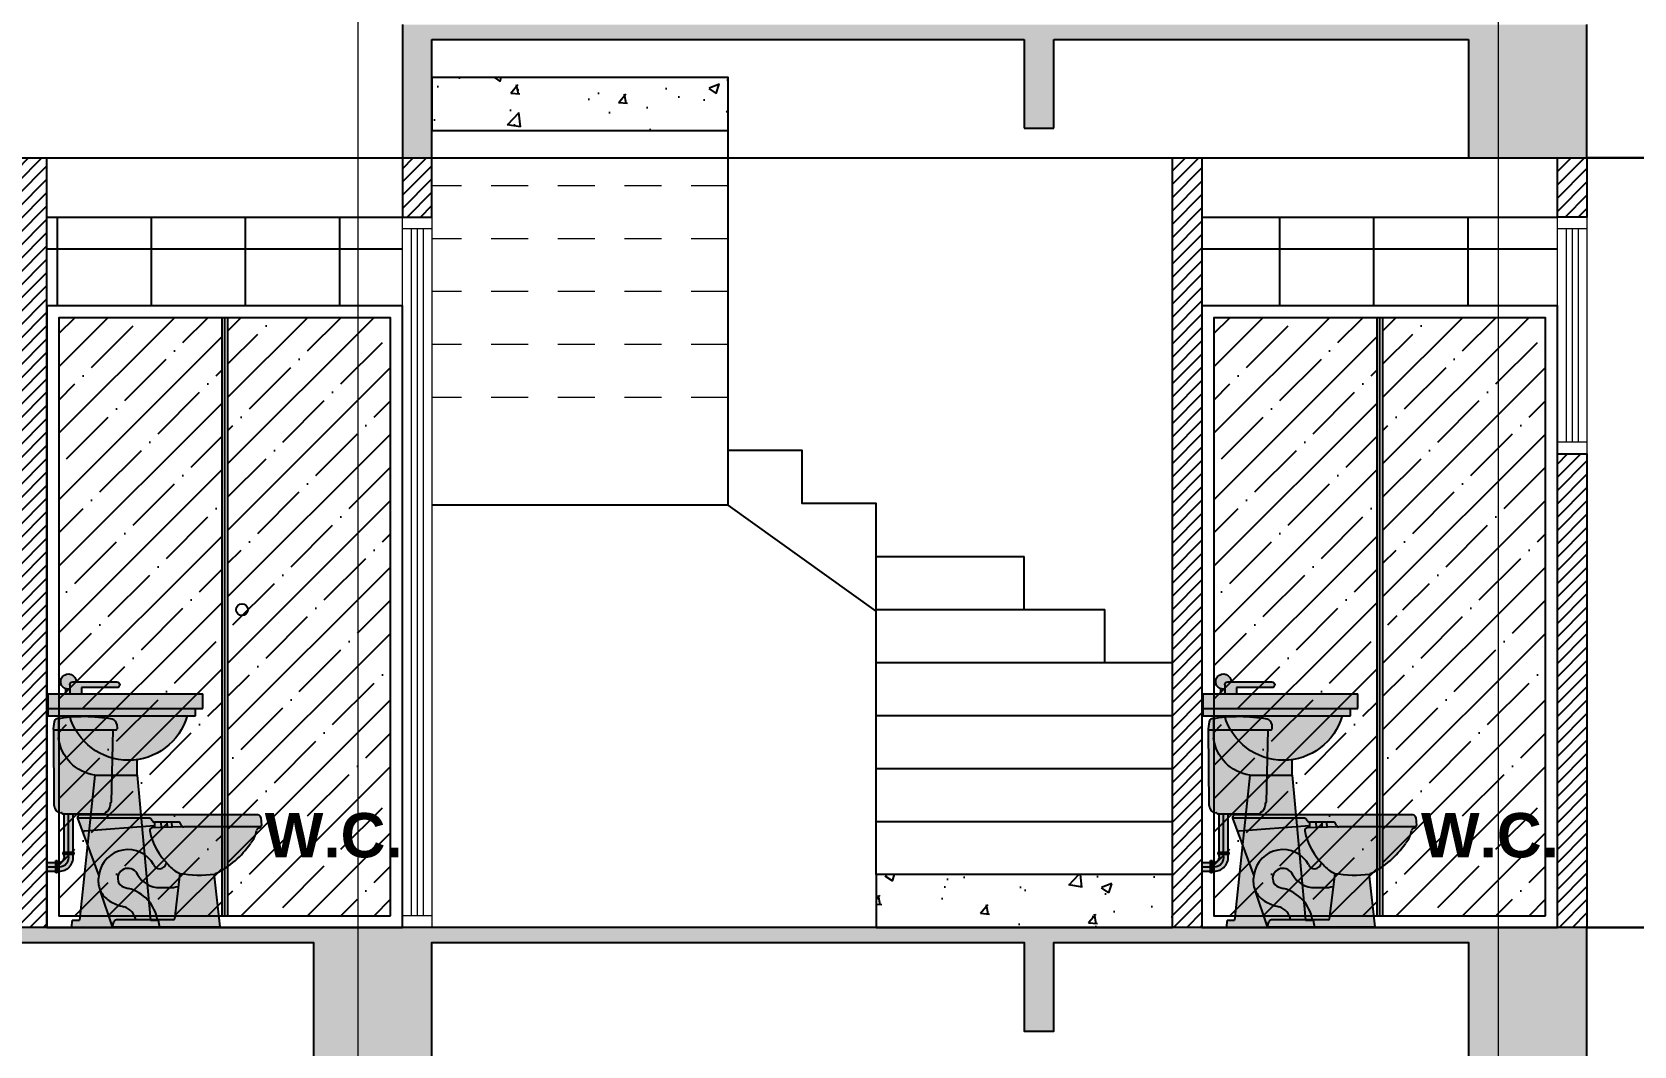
# Model space of a CAD drawing. Header units: metres. Extents: x 2750 to 2938, y 1259 to 1403.
# Drawn here: x 2899.99 to 2905.4, y 1387.37 to 1390.8 of the extents above; entities that cross this region are included whole.
import ezdxf

# ---------------------------------------------------------------- set-up
doc = ezdxf.new("R2010")
doc.units = ezdxf.units.M
doc.linetypes.add('ACAD_ISO10W100', pattern=[18, 12, -3, 0, -3])
doc.linetypes.add('AUDIT_I_050607102013-1', pattern=[0.1875, 0.125, -0.0625])
for name, color, linetype in [('2', 2, 'Continuous'), ('4', 6, 'Continuous'), ('HA', 8, 'Continuous'), ('HATCH', 250, 'Continuous'), ('MURO', 5, 'Continuous'), ('MUROP2', 1, 'Continuous')]:
    doc.layers.add(name, color=color, linetype=linetype)
for name, color, linetype, lineweight in [('A-EJES', 57, 'ACAD_ISO10W100', 0), ('ARQ - Ventanas', 2, 'Continuous', 0), ('COTAS 75', 2, 'Continuous', 0), ('LF TEXTOS', 4, 'Continuous', 18), ('Proyecciones-SC', 8, 'AUDIT_I_050607102013-1', 0)]:
    doc.layers.add(name, color=color, linetype=linetype, lineweight=lineweight)
doc.styles.get("Standard").update_dxf_attribs({"font": 'Arial.ttf'})
pattern_1 = [(90, (148.30322, 67.99457), (-0.3175, 1e-16), []), (180, (148.30322, 67.99457), (-1e-16, -0.3175), [])]
pattern_2 = [(45, (152.20322, 67.99457), (-0.1122532015, 0.1122532015), []), (45, (152.31548, 67.99457), (-0.1122532015, 0.1122532015), [0.1984375, -0.0396875, 0, -0.0396875])]
pattern_3 = [(45, (148.30322, 67.99457), (-0.1122532015, 0.1122532015), []), (45, (148.41548, 67.99457), (-0.1122532015, 0.1122532015), [0.1984375, -0.0396875, 0, -0.0396875])]
pattern_4 = [(45, (148.303224, 67.994568), (-0.0224506403, 0.0224506403), [])]
pattern_5 = [(50, (148.30322, 61.89457), (0.364369338, -0.03187817), [0.0381, -0.4191]), (355, (148.30322, 61.89457), (-0.070486843, 0.38211369), [0.03048, -0.33528117]), (100.451445, (148.3336, 61.8919), (0.293882494, 0.350235504), [0.032380018, -0.35618049]), (46.1842, (148.30322, 61.99617), (0.54215808, -0.084084656), [0.05715, -0.62865]), (96.635558, (148.3484, 61.98916), (0.47480827, 0.49485225), [0.04857005, -0.53427122]), (351.184151, (148.3032, 61.99617), (0.47480827, 0.49485225), [0.04571993, -0.50291946]), (21, (148.35402, 61.97077), (0.303228783, -0.204530396), [0.0381, -0.4191]), (326, (148.35402, 61.97077), (0.123604057, 0.36837593), [0.03048, -0.33528]), (71.451445, (148.3793, 61.95372), (0.42683284, 0.163845538), [0.032380018, -0.356179875]), (37.5, (148.30322, 61.89457), (0.0061772065, 0.169110078), [0, -0.331216, 0, -0.34036, 0, -0.33655]), (7.5, (148.30322, 61.89457), (0.133639325, 0.20036115), [0, -0.194056, 0, -0.323596, 0, -0.12827]), (327.5, (148.18994, 61.89457), (0.2711811903, -0.011457488), [0, -0.127, 0, -0.39624, 0, -0.52578]), (317.5, (148.13914, 61.89457), (0.296258363, 0.050852982), [0, -0.1651, 0, -0.263144, 0, -0.37338])]

# ---------------------------------------------------------------- blocks, each defined once
blk = doc.blocks.new('*U87')
at = {"layer": 'ARQ - Ventanas', "color": 8, "transparency": 33554687}
for p, q in [((103.4383, -68.1363), (104.1583, -68.1363)), ((103.4383, -68.1863), (104.1583, -68.1863)), ((104.1583, -68.2363), (103.4383, -68.2363))]:
    blk.add_line(p, q, dxfattribs=at)
at = {"layer": 'ARQ - Ventanas', "transparency": 33554687}
for p, q in [((104.1583, -68.1363), (104.1583, -68.2363)), ((104.1583, -68.1363), (104.1983, -68.1363)), ((103.4383, -68.1663), (104.1583, -68.1663)), ((103.4383, -68.1663), (104.1583, -68.1663)), ((103.4383, -68.2063), (104.1583, -68.2063)), ((104.1583, -68.2363), (104.1983, -68.2363))]:
    blk.add_line(p, q, dxfattribs=at)
blk.add_lwpolyline([(103.3983, -68.1363), (103.4383, -68.1363), (103.4383, -68.2363), (103.3983, -68.2363)], dxfattribs=at)
blk = doc.blocks.new('SANI')
at = {"true_color": 0xffffff, "transparency": 33554687}
h = blk.add_hatch(color=7, dxfattribs=at)
h.dxf.hatch_style = 1
h.paths.add_polyline_path([(-294.7769, -405.9903), (-294.9753, -405.9903, -0.139177), (-294.9766, -405.9899), (-294.9748, -406.2471, 0.412108), (-294.9506, -406.2711), (-294.9484, -406.2711, 0.414214), (-294.9456, -406.2739), (-294.8043, -406.2739, 0.414214), (-294.8015, -406.2711), (-294.8015, -406.2713, -0.288345), (-294.7999, -406.2687, 0.282447), (-294.7862, -406.2475), (-294.786, -406.2401, -0.317837), (-294.7841, -406.2375, 0.317837), (-294.7822, -406.2349)])
h.paths.add_polyline_path([(-294.7638, -405.9717, 0.342108), (-294.779, -405.9548, 0.087908), (-294.9656, -405.9537, 0.330616), (-294.9749, -405.9635), (-294.9779, -405.9874, 0.450942), (-294.9753, -405.9903), (-294.7769, -405.9903), (-294.7653, -405.9903, 0.435282), (-294.7627, -405.9875)])
h = blk.add_hatch(color=7, dxfattribs=at)
h.dxf.hatch_style = 1
h.paths.add_polyline_path([(-294.9111, -406.2739), (-294.9261, -406.2739), (-294.9261, -406.405), (-294.9111, -406.405)])
h.paths.add_polyline_path([(-294.9111, -406.4127), (-294.9111, -406.41), (-294.9261, -406.41), (-294.9261, -406.4141, -0.474393), (-294.9583, -406.4534), (-294.9648, -406.4534), (-294.9648, -406.4684), (-294.9583, -406.4684, 0.463842)])
h.paths.add_polyline_path([(-294.9261, -406.4141), (-294.9261, -406.41), (-294.9411, -406.41), (-294.9411, -406.4158, -0.496717), (-294.9583, -406.4384), (-294.9648, -406.4384), (-294.9648, -406.4534), (-294.9583, -406.4534, 0.474393)], flags=17)
h.paths.add_polyline_path([(-294.9698, -406.4384), (-295, -406.4384), (-295, -406.4534), (-294.9698, -406.4534)])
h.paths.add_polyline_path([(-294.9698, -406.4534), (-295, -406.4534), (-295, -406.4684), (-294.9698, -406.4684)])
h.paths.add_polyline_path([(-294.9261, -406.2739), (-294.9411, -406.2739), (-294.9411, -406.405), (-294.9261, -406.405)])
h = blk.add_hatch(color=7, dxfattribs=at)
h.dxf.hatch_style = 1
h.paths.add_polyline_path([(-294.2868, -406.2781), (-294.6637, -406.2781), (-294.8877, -406.2781, 0.508435), (-294.8957, -406.2892), (-294.653, -406.2892, -0.303128), (-294.6452, -406.2944), (-294.6443, -406.2967, 0.303128), (-294.6365, -406.3019), (-294.5558, -406.3019, -0.303128), (-294.548, -406.3071), (-294.5454, -406.3134, 0.303128), (-294.5375, -406.3186), (-294.2768, -406.3186, 0.18576), (-294.2752, -406.3135), (-294.2771, -406.2869, 0.402704)], flags=16)
h.paths.add_polyline_path([(-294.8877, -406.2781), (-294.6637, -406.2781), (-294.2868, -406.2781, -0.402704), (-294.2771, -406.2869), (-294.2752, -406.3135, -0.18576), (-294.2768, -406.3186), (-294.5375, -406.3186, -0.079866), (-294.5402, -406.3182), (-294.644, -406.3219, 0.458511), (-294.6519, -406.3319, 0.154359), (-294.589, -406.4467, 0.108209), (-294.5517, -406.4753, 0.068905), (-294.4327, -406.4783, 0.203052), (-294.4346, -406.4846), (-294.4154, -406.6565), (-294.7727, -406.6565), (-294.7779, -406.6565), (-294.8195, -406.532, -0.153577), (-294.8243, -406.4842), (-294.8957, -406.2892), (-294.8957, -406.2892, -0.508435)])
h = blk.add_hatch(color=7, dxfattribs=at)
h.dxf.hatch_style = 1
h.paths.add_polyline_path([(-294.2771, -406.2869, 0.402704), (-294.2868, -406.2781), (-294.6637, -406.2781), (-294.8877, -406.2781, 0.508435), (-294.8957, -406.2892), (-294.653, -406.2892, -0.303128), (-294.6452, -406.2944), (-294.6443, -406.2967, 0.303128), (-294.6365, -406.3019), (-294.5558, -406.3019, -0.303128), (-294.548, -406.3071), (-294.5454, -406.3134, 0.303128), (-294.5375, -406.3186), (-294.2768, -406.3186, 0.18576), (-294.2752, -406.3135)])
h = blk.add_hatch(color=7, dxfattribs=at)
h.dxf.hatch_style = 1
h.paths.add_polyline_path([(-294.2913, -406.3312, -0.32188), (-294.2814, -406.3213, 0.188413), (-294.2768, -406.3186), (-294.5375, -406.3186, -0.079866), (-294.5402, -406.3182), (-294.644, -406.3219, 0.458511), (-294.6519, -406.3319, 0.154359), (-294.589, -406.4467, 0.108209), (-294.5517, -406.4753, 0.000909), (-294.5502, -406.4756), (-294.5691, -406.6295, -0.290447), (-294.5738, -406.6325), (-294.7643, -406.6325, 0.337397), (-294.7732, -406.6392), (-294.7779, -406.6565), (-294.7727, -406.6565), (-294.4154, -406.6565), (-294.4346, -406.4846, -0.345803), (-294.4291, -406.4757, 0.133127), (-294.3124, -406.3743), (-294.3109, -406.3723, 0.140894)])
h = blk.add_hatch(color=7, dxfattribs=at)
h.dxf.hatch_style = 1
h.paths.add_polyline_path([(-294.9648, -406.4319), (-294.9698, -406.4319), (-294.9698, -406.4384), (-294.9648, -406.4384)])
h.paths.add_polyline_path([(-294.9648, -406.4384), (-294.9698, -406.4384), (-294.9698, -406.4534), (-294.9648, -406.4534)])
h.paths.add_polyline_path([(-294.9648, -406.4534), (-294.9698, -406.4534), (-294.9698, -406.4684), (-294.9648, -406.4684)])
h.paths.add_polyline_path([(-294.9648, -406.4684), (-294.9698, -406.4684), (-294.9698, -406.474), (-294.9648, -406.474)])
h.paths.add_polyline_path([(-294.9411, -406.405), (-294.9455, -406.405), (-294.9455, -406.41), (-294.9411, -406.41)])
h.paths.add_polyline_path([(-294.9261, -406.405), (-294.9411, -406.405), (-294.9411, -406.41), (-294.9261, -406.41)])
h.paths.add_polyline_path([(-294.9111, -406.405), (-294.9261, -406.405), (-294.9261, -406.41), (-294.9111, -406.41)])
h.paths.add_polyline_path([(-294.9078, -406.405), (-294.9111, -406.405), (-294.9111, -406.41), (-294.9078, -406.41)])
at = {"color": 1, "transparency": 33554687}
for p, q in [((-294.3109, -406.3723), (-294.3124, -406.3743)), ((-295, -406.4384), (-295, -406.4684))]:
    blk.add_line(p, q, dxfattribs=at)
at = {"layer": 'MUROP2', "transparency": 33554687}
for p, q in [((-294.9749, -405.9635), (-294.9779, -405.9874)), ((-294.9748, -406.2471), (-294.9766, -405.9899)), ((-294.9753, -405.9903), (-294.7769, -405.9903)), ((-294.7769, -405.9903), (-294.7822, -406.2349)), ((-294.7769, -405.9903), (-294.7653, -405.9903)), ((-294.7638, -405.9717), (-294.7627, -405.9875)), ((-294.9484, -406.2711), (-294.9506, -406.2711)), ((-294.9456, -406.2739), (-294.8043, -406.2739)), ((-294.8015, -406.2711), (-294.8015, -406.2713)), ((-294.786, -406.2401), (-294.7862, -406.2475)), ((-294.653, -406.2892), (-294.8957, -406.2892)), ((-294.8957, -406.2894), (-294.8243, -406.4842)), ((-294.6637, -406.2781), (-294.8877, -406.2781)), ((-294.6358, -406.3151), (-294.8731, -406.3331)), ((-294.7444, -406.2781), (-294.7444, -406.2781)), ((-294.2862, -406.2781), (-294.6637, -406.2781)), ((-294.6443, -406.2967), (-294.6452, -406.2944)), ((-294.5402, -406.3182), (-294.644, -406.3219)), ((-294.5558, -406.3019), (-294.6365, -406.3019)), ((-294.6365, -406.3019), (-294.6356, -406.3215)), ((-294.6147, -406.3019), (-294.6138, -406.3208)), ((-294.5948, -406.3019), (-294.5939, -406.3195)), ((-294.5788, -406.3019), (-294.578, -406.3188)), ((-294.5454, -406.3134), (-294.548, -406.3071)), ((-294.2768, -406.3186), (-294.5375, -406.3186)), ((-294.2771, -406.2869), (-294.2752, -406.3135)), ((-294.9698, -406.474), (-294.9698, -406.4319)), ((-294.9698, -406.4319), (-294.9648, -406.4319)), ((-294.9648, -406.4319), (-294.9648, -406.474)), ((-294.9455, -406.405), (-294.9455, -406.41)), ((-294.9078, -406.405), (-294.9455, -406.405)), ((-294.9455, -406.41), (-294.9078, -406.41)), ((-294.9078, -406.41), (-294.9078, -406.405)), ((-294.9648, -406.474), (-294.9698, -406.474)), ((-294.5502, -406.4755), (-294.5691, -406.6295)), ((-294.4346, -406.4845), (-294.4154, -406.6565)), ((-294.7779, -406.6565), (-294.8195, -406.532)), ((-294.6173, -406.5234), (-294.5886, -406.5234)), ((-294.7779, -406.6565), (-294.7732, -406.6392)), ((-294.5738, -406.6325), (-294.7643, -406.6325)), ((-294.7779, -406.6565), (-294.7727, -406.6565)), ((-294.7727, -406.6565), (-294.4154, -406.6565))]:
    blk.add_line(p, q, dxfattribs=at)
for points in [[(-295, -406.4534), (-294.9583, -406.4534, 0.474393), (-294.9261, -406.4141), (-294.9261, -406.2739)], [(-295, -406.4684), (-294.9583, -406.4684, 0.463842), (-294.9111, -406.4127), (-294.9111, -406.2739)], [(-295, -406.4384), (-294.9583, -406.4384, 0.496717), (-294.9411, -406.4158), (-294.9411, -406.2739)]]:
    blk.add_lwpolyline(points, format="xyb", dxfattribs=at)
for centre, radius, start, end in [((-294.8752, -406.4808), 0.5348, 79.6353, 99.7308), ((-294.9753, -405.9877), 0.00264, 172.9096, 270), ((-294.9637, -405.9649), 0.0113, 99.7308, 172.9096), ((-294.7823, -405.9731), 0.0186, 4.0904, 79.6353), ((-294.7653, -405.9877), 0.00264, 270, 4.0904), ((-294.9506, -406.2469), 0.0242, 180.4122, 270), ((-294.9456, -406.2711), 0.00279, 180, 270), ((-294.8043, -406.2711), 0.00279, 270, 0), ((-294.7987, -406.2713), 0.00279, 115.6614, 180), ((-294.8104, -406.2469), 0.0242, 295.6614, 358.7501), ((-294.7832, -406.2401), 0.00279, 108.2213, 178.7501), ((-294.785, -406.2348), 0.00279, 288.2213, 358.7501), ((-294.8877, -406.2866), 0.00846, 90, 199.026), ((-294.8737, -406.3246), 0.00846, 200.1255, 274.3371), ((-294.653, -406.2976), 0.00846, 22.5458, 90), ((-294.6436, -406.3303), 0.00846, 92.6612, 191.1891), ((-294.6365, -406.2934), 0.00846, 202.5458, 270), ((-294.5558, -406.3103), 0.00846, 22.5458, 90), ((-294.5375, -406.3101), 0.00846, 202.5458, 270), ((-294.2795, -406.3331), 0.012, 99.226, 170.5954), ((-294.2865, -406.2875), 0.00941, 4, 91.7395), ((-294.2826, -406.3141), 0.00736, 279.226, 4), ((-294.4391, -406.2898), 0.217, 191.1891, 226.2885), ((-294.5578, -406.2096), 0.2956, 295.8007, 326.1327), ((-294.3726, -406.3177), 0.0825, 318.5161, 350.5954), ((-294.7255, -406.4934), 0.0985, 28.885, 171.2322), ((-294.7459, -406.5005), 0.0801, 168.2654, 203.1897), ((-294.7459, -406.5005), 0.0801, 163.9991, 168.2654), ((-294.7255, -406.4934), 0.0351, 21.7025, 185.8056), ((-294.6189, -406.4385), 0.0849, 208.6752, 271.1302), ((-294.6188, -406.4382), 0.0218, 200.4106, 271.5416), ((-294.6211, -406.4333), 0.0268, 276.1576, 344.619), ((-294.505, -406.3758), 0.1099, 220.1157, 244.8193), ((-294.4816, -406.0471), 0.4339, 260.7011, 276.4197), ((-294.4262, -406.4836), 0.00846, 110.5509, 185.8711), ((-294.7459, -406.5005), 0.0801, 203.1897, 237.2628), ((-294.7291, -406.4919), 0.0318, 190.7712, 251.9965), ((-294.7039, -406.429), 0.0995, 249.4035, 258.2623), ((-294.7558, -406.6538), 0.1313, 9.3654, 76.0426), ((-294.5863, -406.4022), 0.1213, 268.9094, 284.6979), ((-294.7039, -406.429), 0.1629, 238.4185, 257.6593), ((-294.7559, -406.6426), 0.0571, 10.216, 72.5038), ((-294.7643, -406.6417), 0.0092, 90, 164.577), ((-294.5738, -406.6272), 0.00523, 270, 351.7947)]:
    blk.add_arc(centre, radius, start, end, dxfattribs=at)
for p in [(-294.7779, -406.6565), (-294.6816, -406.6584)]:
    blk.add_point(p, dxfattribs=at)
blk = doc.blocks.new('LAVAMANASA')
at = {"true_color": 0xffffff, "transparency": 33554687}
h = blk.add_hatch(color=7, dxfattribs=at)
h.dxf.hatch_style = 1
h.paths.add_polyline_path([(-240.3316, -380.1862), (-240.854, -380.1862), (-240.854, -380.2362), (-240.3316, -380.2362)])
h.paths.add_polyline_path([(-240.4046, -380.1567, 0.414214), (-240.4146, -380.1467), (-240.5634, -380.1467, 0.399638), (-240.5734, -380.1562, 0.399638), (-240.5634, -380.1657), (-240.4446, -380.1657), (-240.4446, -380.1862), (-240.4046, -380.1862)])
h.paths.add_polyline_path([(-240.4257, -380.1467), (-240.4146, -380.1467, -0.414214), (-240.4046, -380.1567), (-240.4046, -380.171, 2.887828)])
h.paths.add_polyline_path([(-240.3898, -380.1694, -0.146621), (-240.4046, -380.171), (-240.4046, -380.1862), (-240.3898, -380.1862)])
h.paths.add_polyline_path([(-240.4044, -380.2612), (-240.801, -380.2612, 0.756747)])
h = blk.add_hatch(color=7, dxfattribs=at)
h.dxf.hatch_style = 1
h.paths.add_polyline_path([(-240.3316, -380.2362), (-240.829, -380.2362), (-240.829, -380.2612), (-240.3316, -380.2612)])
h = blk.add_hatch(color=7, dxfattribs=at)
h.dxf.hatch_style = 1
h.paths.add_polyline_path([(-240.3672, -380.3362), (-240.3672, -380.2612), (-240.4044, -380.2612, -0.376925), (-240.6327, -380.4091), (-240.6327, -380.4612), (-240.489, -380.4612, 0.33562)])
h = blk.add_hatch(color=7, dxfattribs=at)
h.dxf.hatch_style = 1
h.paths.add_polyline_path([(-240.489, -380.4612), (-240.6327, -380.4612), (-240.6776, -380.9512), (-240.703, -380.9512), (-240.7075, -380.9762), (-240.4098, -380.9762), (-240.4124, -380.9512), (-240.4376, -380.9512)])
at = {"layer": 'MUROP2', "transparency": 33554687}
for p, q in [((-240.4146, -380.1467), (-240.5634, -380.1467)), ((-240.854, -380.2362), (-240.854, -380.1862)), ((-240.3316, -380.1862), (-240.854, -380.1862)), ((-240.5634, -380.1657), (-240.4446, -380.1657)), ((-240.4446, -380.1657), (-240.4446, -380.1862)), ((-240.4046, -380.1567), (-240.4046, -380.1862)), ((-240.3898, -380.1694), (-240.3898, -380.1862)), ((-240.3316, -380.2612), (-240.3316, -380.1862)), ((-240.3316, -380.2362), (-240.854, -380.2362)), ((-240.829, -380.2612), (-240.829, -380.2362)), ((-240.3316, -380.2612), (-240.829, -380.2612)), ((-240.3672, -380.3362), (-240.3672, -380.2612)), ((-240.6327, -380.4612), (-240.6327, -380.4091)), ((-240.6327, -380.4612), (-240.6776, -380.9512)), ((-240.489, -380.4612), (-240.6327, -380.4612)), ((-240.489, -380.4612), (-240.4376, -380.9512)), ((-240.703, -380.9512), (-240.7075, -380.9762)), ((-240.6776, -380.9512), (-240.703, -380.9512)), ((-240.4124, -380.9512), (-240.4376, -380.9512)), ((-240.4124, -380.9512), (-240.4098, -380.9762)), ((-240.4098, -380.9762), (-240.7075, -380.9762))]:
    blk.add_line(p, q, dxfattribs=at)
for centre, radius, start, end in [((-240.5634, -380.1567), 0.01, 90, 180), ((-240.3998, -380.1454), 0.026, 259.2545, 182.8545), ((-240.4146, -380.1567), 0.01, 0, 90), ((-240.5634, -380.1557), 0.01, 180, 270), ((-240.6027, -380.2052), 0.206, 195.767, 344.233), ((-240.5107, -380.3182), 0.1447, 278.6237, 352.8348)]:
    blk.add_arc(centre, radius, start, end, dxfattribs=at)
blk = doc.blocks.new('*U86')
at = {"layer": 'ARQ - Ventanas', "color": 8, "transparency": 33554687}
for p, q in [((103.4383, -68.1363), (105.7583, -68.1363)), ((103.4383, -68.1863), (105.7583, -68.1863)), ((105.7583, -68.2363), (103.4383, -68.2363))]:
    blk.add_line(p, q, dxfattribs=at)
at = {"layer": 'ARQ - Ventanas', "transparency": 33554687}
for p, q in [((105.7583, -68.1363), (105.7583, -68.2363)), ((105.7583, -68.1363), (105.7983, -68.1363)), ((103.4383, -68.1663), (105.7583, -68.1663)), ((103.4383, -68.1663), (105.7583, -68.1663)), ((103.4383, -68.2063), (105.7583, -68.2063)), ((105.7583, -68.2363), (105.7983, -68.2363))]:
    blk.add_line(p, q, dxfattribs=at)
blk.add_lwpolyline([(103.3983, -68.1363), (103.4383, -68.1363), (103.4383, -68.2363), (103.3983, -68.2363)], dxfattribs=at)
blk = doc.blocks.new('skdjnmd')
at = {"layer": 'HATCH', "transparency": 33554687}
h = blk.add_hatch(dxfattribs=at)
h.set_pattern_fill('AR-CONC', color=1, scale=0.002)
h.paths.add_polyline_path([(2810.2865, 1465.478), (2799.0365, 1465.478), (2799.0365, 1465.028), (2799.4365, 1465.028), (2799.4365, 1465.428), (2802.6865, 1465.428), (2802.6865, 1465.128), (2802.7865, 1465.128), (2802.7865, 1465.428), (2805.9865, 1465.428), (2805.9865, 1465.028), (2806.3865, 1465.028), (2806.3865, 1465.428), (2808.3865, 1465.428), (2808.3865, 1465.128), (2808.4865, 1465.128), (2808.4865, 1465.428), (2809.8865, 1465.428), (2809.8865, 1465.028), (2810.2865, 1465.028)])
h.paths.add_polyline_path([(2815.7865, 1465.428), (2817.4865, 1465.428), (2817.4865, 1465.128), (2817.5865, 1465.128), (2817.5865, 1465.428), (2819.5865, 1465.428), (2819.5865, 1465.128), (2819.6865, 1465.128), (2819.6865, 1465.428), (2821.1865, 1465.428), (2821.1865, 1465.028), (2821.5865, 1465.028), (2821.5865, 1465.428), (2824.5365, 1465.428), (2824.5365, 1465.128), (2824.6365, 1465.128), (2824.6365, 1465.428), (2827.6365, 1465.428), (2827.6365, 1465.028), (2828.0365, 1465.028), (2828.0365, 1465.428), (2828.7365, 1465.428), (2828.7365, 1465.128), (2828.8365, 1465.128), (2828.8365, 1465.478), (2814.2865, 1465.478), (2814.2865, 1465.128), (2814.3865, 1465.128), (2814.3865, 1465.428), (2815.3865, 1465.428), (2815.3865, 1465.028), (2815.7865, 1465.028)])
at = {"layer": '4', "color": 1, "transparency": 33554687}
blk.add_line((2814.2865, 1465.478), (2810.2865, 1465.478), dxfattribs=at)
at = {"layer": '4', "transparency": 33554687}
blk.add_lwpolyline([(2810.2865, 1465.478), (2799.0365, 1465.478), (2799.0365, 1465.028), (2799.4365, 1465.028), (2799.4365, 1465.428), (2802.6865, 1465.428), (2802.6865, 1465.128), (2802.7865, 1465.128), (2802.7865, 1465.428), (2805.9865, 1465.428), (2805.9865, 1465.028), (2806.3865, 1465.028), (2806.3865, 1465.428), (2808.3865, 1465.428), (2808.3865, 1465.128), (2808.4865, 1465.128), (2808.4865, 1465.428), (2809.8865, 1465.428), (2809.8865, 1465.028), (2810.2865, 1465.028), (2810.2865, 1465.478)], dxfattribs=at)

msp = doc.modelspace()

# ---------------------------------------------------------------- hatches: boundary and pattern name
at = {"layer": 'HA', "transparency": 33554687}
h = msp.add_hatch(dxfattribs=at)
h.set_pattern_fill('ANSI31', color=1, scale=0.01)
h.set_pattern_definition(pattern_4)
h.paths.add_polyline_path([(2900.0401, 1390.3716), (2899.94, 1390.3716), (2899.94, 1387.7716), (2900.0401, 1387.7716)])
h = msp.add_hatch(dxfattribs=at)
h.set_pattern_fill('ANSI31', color=1, scale=0.01)
h.set_pattern_definition(pattern_4)
h.paths.add_polyline_path([(2903.94, 1389.8815), (2903.84, 1389.9361), (2903.84, 1387.7716), (2903.94, 1387.7716)])
h.paths.add_polyline_path([(2903.94, 1390.3716), (2903.84, 1390.3716), (2903.84, 1389.9361), (2903.94, 1389.8815)])
h = msp.add_hatch(dxfattribs=at)
h.set_pattern_fill('ANSI31', color=1, scale=0.01)
h.set_pattern_definition(pattern_4)
h.paths.add_polyline_path([(2905.24, 1390.3716), (2905.14, 1390.3716), (2905.14, 1390.1716), (2905.24, 1390.1716)])
h.paths.add_polyline_path([(2905.24, 1389.3716), (2905.14, 1389.3716), (2905.14, 1389.2343), (2905.1636, 1389.2216), (2905.24, 1389.1974)])
h.paths.add_polyline_path([(2905.24, 1389.1974), (2905.1636, 1389.2216), (2905.14, 1389.2343), (2905.14, 1387.7716), (2905.24, 1387.7716)])
at = {"layer": 'HATCH', "transparency": 33554687}
h = msp.add_hatch(dxfattribs=at)
h.set_pattern_fill('AR-CONC', color=1, scale=0.002)
h.set_pattern_definition([(50, (43.67216, -83.32916), (0.364369338, -0.03187817), [0.0381, -0.4191]), (355, (43.67216, -83.32916), (-0.070486843, 0.38211369), [0.03048, -0.33528117]), (100.451445, (43.70252, -83.3318), (0.293882494, 0.350235504), [0.032380018, -0.35618049]), (46.1842, (43.67216, -83.22756), (0.54215808, -0.084084656), [0.05715, -0.62865]), (96.635558, (43.71734, -83.23457), (0.47480827, 0.49485225), [0.04857005, -0.53427122]), (351.184151, (43.67216, -83.22756), (0.47480827, 0.49485225), [0.04571993, -0.50291946]), (21, (43.72296, -83.25296), (0.303228783, -0.204530396), [0.0381, -0.4191]), (326, (43.72296, -83.25296), (0.123604057, 0.368375932), [0.03048, -0.33528]), (71.451445, (43.74823, -83.27), (0.42683284, 0.163845538), [0.032380018, -0.356179875]), (37.5, (43.67216, -83.32916), (0.0061772065, 0.169110078), [0, -0.331216, 0, -0.34036, 0, -0.33655]), (7.5, (43.67216, -83.32916), (0.133639325, 0.20036115), [0, -0.194056, 0, -0.323596, 0, -0.12827]), (327.5, (43.55887, -83.32916), (0.2711811903, -0.011457488), [0, -0.127, 0, -0.39624, 0, -0.52578]), (317.5, (43.50807, -83.32916), (0.296258363, 0.050852982), [0, -0.1651, 0, -0.263144, 0, -0.37338])])
h.paths.add_polyline_path([(2916.54, 1390.7716), (2917.54, 1390.7716), (2917.54, 1390.4716), (2917.74, 1390.4716), (2917.74, 1390.8216), (2909.24, 1390.8216), (2909.24, 1390.4716), (2909.34, 1390.4716), (2909.34, 1390.7716), (2910.34, 1390.7716), (2910.34, 1390.3716), (2910.74, 1390.3716), (2910.74, 1390.7716), (2912.44, 1390.7716), (2912.44, 1390.4716), (2912.54, 1390.4716), (2912.54, 1390.7716), (2914.54, 1390.7716), (2914.54, 1390.4716), (2914.64, 1390.4716), (2914.64, 1390.7716), (2916.14, 1390.7716), (2916.14, 1390.3716), (2916.54, 1390.3716)])
h.paths.add_polyline_path([(2922.99, 1390.8216), (2922.59, 1390.8216), (2922.59, 1390.3716), (2922.99, 1390.3716)])
h.paths.add_polyline_path([(2901.24, 1390.8216), (2901.24, 1390.3716), (2901.34, 1390.3716), (2901.34, 1390.7716), (2903.34, 1390.7716), (2903.34, 1390.4716), (2903.44, 1390.4716), (2903.44, 1390.7716), (2904.84, 1390.7716), (2904.84, 1390.3716), (2905.24, 1390.3716), (2905.24, 1390.8216)])
h = msp.add_hatch(dxfattribs=at)
h.set_pattern_fill('AR-CONC', color=1, scale=0.002)
h.set_pattern_definition(pattern_5)
h.paths.add_polyline_path([(2901.34, 1390.4636), (2902.34, 1390.4636), (2902.34, 1390.6426), (2901.34, 1390.6426)])
h = msp.add_hatch(dxfattribs=at)
h.set_pattern_fill('AR-CONC', color=1, scale=0.002)
h.set_pattern_definition(pattern_5)
h.paths.add_polyline_path([(2902.84, 1387.7716), (2903.84, 1387.7716), (2903.84, 1387.9506), (2902.84, 1387.9506)])
at = {"layer": 'MURO', "transparency": 33554687}
h = msp.add_hatch(dxfattribs=at)
h.set_pattern_fill('ANSI31', color=1, scale=0.01)
h.set_pattern_definition([(45, (148.303224, 64.944568), (-0.0224506403, 0.0224506403), [])])
h.paths.add_polyline_path([(2901.24, 1390.1716), (2901.34, 1390.1716), (2901.34, 1390.3716), (2901.24, 1390.3716)])
h = msp.add_hatch(dxfattribs=at)
h.set_pattern_fill('ANSI37', color=8, scale=0.1, angle=45)
h.set_pattern_definition(pattern_1)
h.paths.add_polyline_path([(2901.24, 1390.1716), (2900.0401, 1390.1716), (2900.0401, 1389.8716), (2901.24, 1389.8716)])
h = msp.add_hatch(dxfattribs=at)
h.set_pattern_fill('ANSI37', color=8, scale=0.1, angle=45)
h.set_pattern_definition(pattern_1)
h.paths.add_polyline_path([(2903.94, 1390.1716), (2903.94, 1389.8815), (2903.9581, 1389.8716), (2905.14, 1389.8716), (2905.14, 1390.1716)])
h = msp.add_hatch(dxfattribs=at)
h.set_pattern_fill('ANSI35', color=8, scale=0.025)
h.set_pattern_definition(pattern_3)
h.paths.add_polyline_path([(2900.63, 1389.8316), (2900.0801, 1389.8316), (2900.0801, 1387.8116), (2900.63, 1387.8116)])
h = msp.add_hatch(dxfattribs=at)
h.set_pattern_fill('ANSI35', color=8, scale=0.025)
h.set_pattern_definition(pattern_3)
h.paths.add_polyline_path([(2901.2, 1389.8316), (2900.65, 1389.8316), (2900.65, 1387.8116), (2901.2, 1387.8116)])
h = msp.add_hatch(dxfattribs=at)
h.set_pattern_fill('ANSI35', color=8, scale=0.025)
h.set_pattern_definition(pattern_2)
h.paths.add_polyline_path([(2904.53, 1389.8316), (2903.9801, 1389.8316), (2903.9801, 1387.8116), (2904.53, 1387.8116)])
h = msp.add_hatch(dxfattribs=at)
h.set_pattern_fill('ANSI35', color=8, scale=0.025)
h.set_pattern_definition(pattern_2)
h.paths.add_polyline_path([(2905.1, 1389.8316), (2904.55, 1389.8316), (2904.55, 1387.8116), (2905.1, 1387.8116)])
h.paths.add_polyline_path([(2904.6186, 1388.8454, -1), (2904.5789, 1388.8454, -1)], flags=16)

# ---------------------------------------------------------------- linework, layer by layer
at = {"layer": '2', "color": 2, "transparency": 33554687}
msp.add_line((2901.34, 1390.3716), (2903.84, 1390.3716), dxfattribs=at)
for points in [[(2902.34, 1389.1981), (2902.34, 1390.4636)], [(2902.84, 1389.0246), (2902.84, 1389.2036), (2902.59, 1389.2036), (2902.59, 1389.3826), (2902.34, 1389.3826), (2902.34, 1389.5616)], [(2902.34, 1389.1981), (2901.34, 1389.1981)], [(2902.84, 1388.8401), (2902.34, 1389.1981)], [(2902.84, 1387.9506), (2902.84, 1389.2036)], [(2902.84, 1389.0246), (2903.34, 1389.0246)], [(2903.34, 1388.8456), (2903.34, 1389.0246)], [(2902.84, 1388.8456), (2903.6115, 1388.8456)], [(2903.6115, 1388.6666), (2903.6115, 1388.8456)], [(2902.84, 1388.6666), (2903.84, 1388.6666)], [(2902.84, 1388.4876), (2903.84, 1388.4876)], [(2902.84, 1388.3086), (2903.84, 1388.3086)], [(2902.84, 1388.1296), (2903.84, 1388.1296)]]:
    msp.add_lwpolyline(points, dxfattribs=at)
at = {"layer": '4', "transparency": 33554687}
for p, q in [((2901.24, 1390.8216), (2901.24, 1390.3716)), ((2905.24, 1390.3716), (2905.24, 1390.8216)), ((2901.34, 1390.3716), (2901.34, 1390.7716)), ((2901.34, 1390.7716), (2903.34, 1390.7716)), ((2903.34, 1390.7716), (2903.34, 1390.4716)), ((2903.44, 1390.4716), (2903.44, 1390.7716)), ((2903.44, 1390.7716), (2904.84, 1390.7716)), ((2904.84, 1390.7716), (2904.84, 1390.3716)), ((2903.34, 1390.4716), (2903.44, 1390.4716)), ((2901.24, 1390.3716), (2901.34, 1390.3716)), ((2904.84, 1390.3716), (2905.24, 1390.3716))]:
    msp.add_line(p, q, dxfattribs=at)
at = {"layer": '4', "color": 1, "transparency": 33554687}
msp.add_line((2905.24, 1390.3716), (2909.24, 1390.3716), dxfattribs=at)
at = {"layer": '4', "transparency": 33554687}
for points in [[(2901.34, 1390.4636), (2902.34, 1390.4636), (2902.34, 1390.6426), (2901.34, 1390.6426)], [(2902.84, 1387.7716), (2903.84, 1387.7716), (2903.84, 1387.9506), (2902.84, 1387.9506)]]:
    msp.add_lwpolyline(points, close=True, dxfattribs=at)
at = {"layer": '4', "color": 1, "transparency": 33554687}
msp.add_lwpolyline([(2894.39, 1390.3716), (2904.84, 1390.3716)], dxfattribs=at)
at = {"layer": 'A-EJES', "transparency": 33554687}
for points in [[(2901.09, 1394.9202), (2901.09, 1378.1216)], [(2904.94, 1394.9202), (2904.94, 1378.1216)]]:
    msp.add_lwpolyline(points, dxfattribs=at)
at = {"layer": 'MURO', "transparency": 33554687}
for p, q in [((2900.0401, 1387.7716), (2900.0401, 1390.3716)), ((2903.84, 1387.7716), (2903.84, 1390.3716)), ((2903.94, 1390.3716), (2903.94, 1387.7716))]:
    msp.add_line(p, q, dxfattribs=at)
at = {"layer": 'MURO', "color": 1, "transparency": 33554687}
for p, q in [((2909.24, 1390.3716), (2905.24, 1390.3716)), ((2905.24, 1387.7716), (2909.24, 1387.7716)), ((2905.24, 1387.7716), (2909.24, 1387.7716))]:
    msp.add_line(p, q, dxfattribs=at)
at = {"layer": 'MURO', "color": 8, "transparency": 33554687}
for p, q in [((2900.0401, 1390.1716), (2901.24, 1390.1716)), ((2903.94, 1390.1716), (2905.14, 1390.1716)), ((2900.63, 1389.8316), (2900.63, 1387.8116)), ((2900.64, 1389.8316), (2900.64, 1387.8116)), ((2900.65, 1389.8316), (2900.65, 1387.8116)), ((2904.53, 1389.8316), (2904.53, 1387.8116)), ((2904.54, 1389.8316), (2904.54, 1387.8116)), ((2904.55, 1389.8316), (2904.55, 1387.8116))]:
    msp.add_line(p, q, dxfattribs=at)
at = {"layer": 'MURO', "transparency": 33554687}
for points in [[(2901.24, 1390.3716), (2901.24, 1390.1716), (2901.34, 1390.1716), (2901.34, 1390.3716)], [(2905.24, 1390.3716), (2905.24, 1390.1716), (2905.14, 1390.1716), (2905.14, 1390.3716)], [(2905.14, 1387.7716), (2905.14, 1389.3716), (2905.24, 1389.3716), (2905.24, 1387.7716)]]:
    msp.add_lwpolyline(points, dxfattribs=at)
at = {"layer": 'MURO', "color": 8, "transparency": 33554687}
for points in [[(2901.24, 1387.7716), (2901.24, 1389.8716), (2900.0401, 1389.8716), (2900.0401, 1387.7716), (2901.24, 1387.7716)], [(2905.14, 1387.7716), (2905.14, 1389.8716), (2903.9401, 1389.8716), (2903.9401, 1387.7716), (2905.14, 1387.7716)]]:
    msp.add_lwpolyline(points, dxfattribs=at)
for points in [[(2901.2, 1387.8116), (2901.2, 1389.8316), (2900.0801, 1389.8316), (2900.0801, 1387.8116)], [(2905.1, 1387.8116), (2905.1, 1389.8316), (2903.9801, 1389.8316), (2903.9801, 1387.8116)]]:
    msp.add_lwpolyline(points, close=True, dxfattribs=at)
msp.add_circle((2900.6987, 1388.8454), 0.0199, dxfattribs=at)
at = {"layer": 'Proyecciones-SC', "color": 8, "transparency": 33554687}
for p, q in [((2902.34, 1390.2776), (2901.34, 1390.2776)), ((2902.34, 1390.0986), (2901.34, 1390.0986)), ((2902.34, 1389.9196), (2901.34, 1389.9196)), ((2902.34, 1389.7406), (2901.34, 1389.7406)), ((2902.34, 1389.5616), (2901.34, 1389.5616))]:
    msp.add_line(p, q, dxfattribs=at)

# ---------------------------------------------------------------- block references
at = {"layer": '4', "color": 1, "transparency": 33554687}
msp.add_blockref('skdjnmd', (94.9535, -77.7064), dxfattribs=at)
at = {"layer": 'ARQ - Ventanas', "transparency": 33554687, "rotation": 269.9999999999977}
for name, p in [('*U86', (2969.4763, 1493.5699)), ('*U87', (2973.3763, 1493.5699))]:
    msp.add_blockref(name, p, dxfattribs=at)
at = {"layer": 'COTAS 75', "transparency": 33554687, "xscale": -1}
for p in [(2659.7124, 1768.7478), (2663.6124, 1768.7478)]:
    msp.add_blockref('LAVAMANASA', p, dxfattribs=at)
at = {"layer": 'COTAS 75', "transparency": 33554687}
for p in [(3195.0393, 1794.43), (3198.9392, 1794.43)]:
    msp.add_blockref('SANI', p, dxfattribs=at)

# ---------------------------------------------------------------- texts
at = {"layer": 'LF TEXTOS', "transparency": 33554687, "char_height": 0.15, "attachment_point": 1}
for insert in [(2900.7754, 1388.1585), (2904.6796, 1388.1585)]:
    msp.add_mtext('{\\fArial|b1|i0|c0|p34;W.C. }', dxfattribs=dict(at, insert=insert))

doc.saveas('drawing.dxf')
